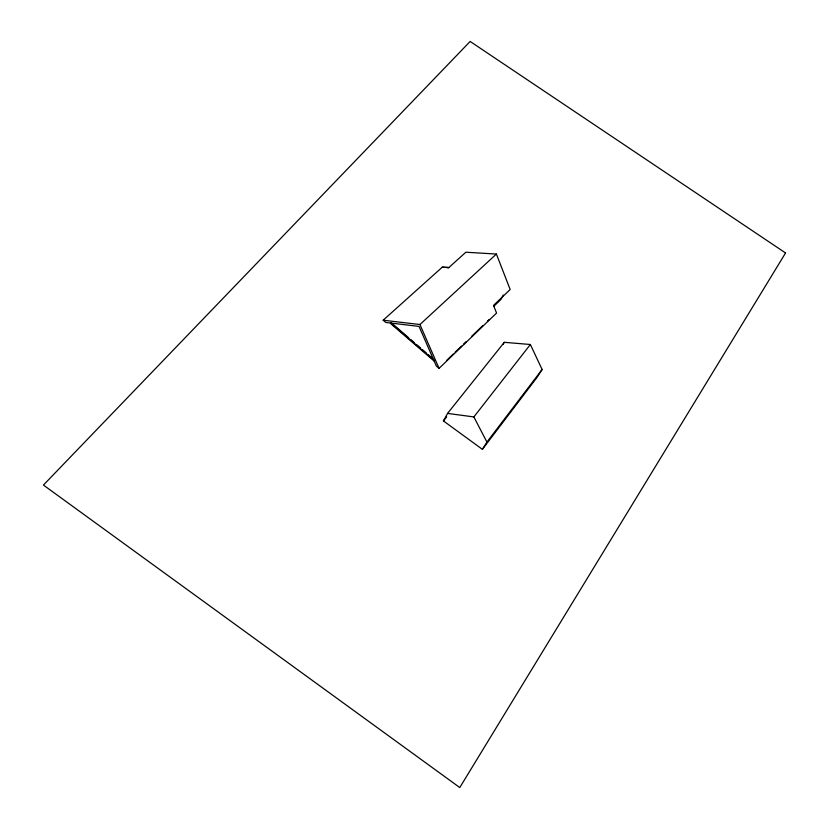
<?xml version="1.0" encoding="UTF-8"?>
<svg xmlns="http://www.w3.org/2000/svg" width="829" height="829" viewBox="0 0 829 829"><rect width="100%" height="100%" fill="white"/><g stroke="black" fill="none" stroke-linecap="round" stroke-linejoin="round"><path stroke-width="1.24" d="M503.317 295.031L500.934 299.476L493.597 306.492M443.432 420.925L447.556 413.412L504.301 342.315L530.363 344.501L542.114 369.485L537.223 377.133L482.385 449.339L443.432 420.925L446.655 416.883M503.172 344.284L504.301 342.315M482.385 449.339L486.924 442.095L542.114 369.485M447.556 413.412L473.867 416.925L530.363 344.501M446.852 360.221L453.308 354.004M455.152 352.221L461.608 346.014M463.452 344.232L466.209 341.569M471.742 336.242L482.81 325.59M487.421 321.144L489.265 319.372M439.059 368.366L496.561 313.051L493.524 305.424L510.167 289.508L496.395 254.047L465.857 252.223L448.8 267.612L442.323 267.145L383.164 320.212L385.775 322.46L419.028 326.408L436.344 366.035L439.059 368.366L419.94 324.522L383.164 320.212M419.94 324.522L496.395 254.047M442.313 267.135L448.81 267.601L446.479 267.446M391.184 322.719L408.666 337.776M410.604 339.444L414.49 342.791M416.427 344.47L420.313 347.807M422.262 349.486L426.147 352.822M428.085 354.501L431.971 357.848M390.842 323.03L434.551 360.667M390.625 323.569L434.541 361.392M473.867 416.925L486.924 442.095M785.56 252.969L459.784 787.55L43.44 485.069L470.147 41.45L785.56 252.969"/></g></svg>
